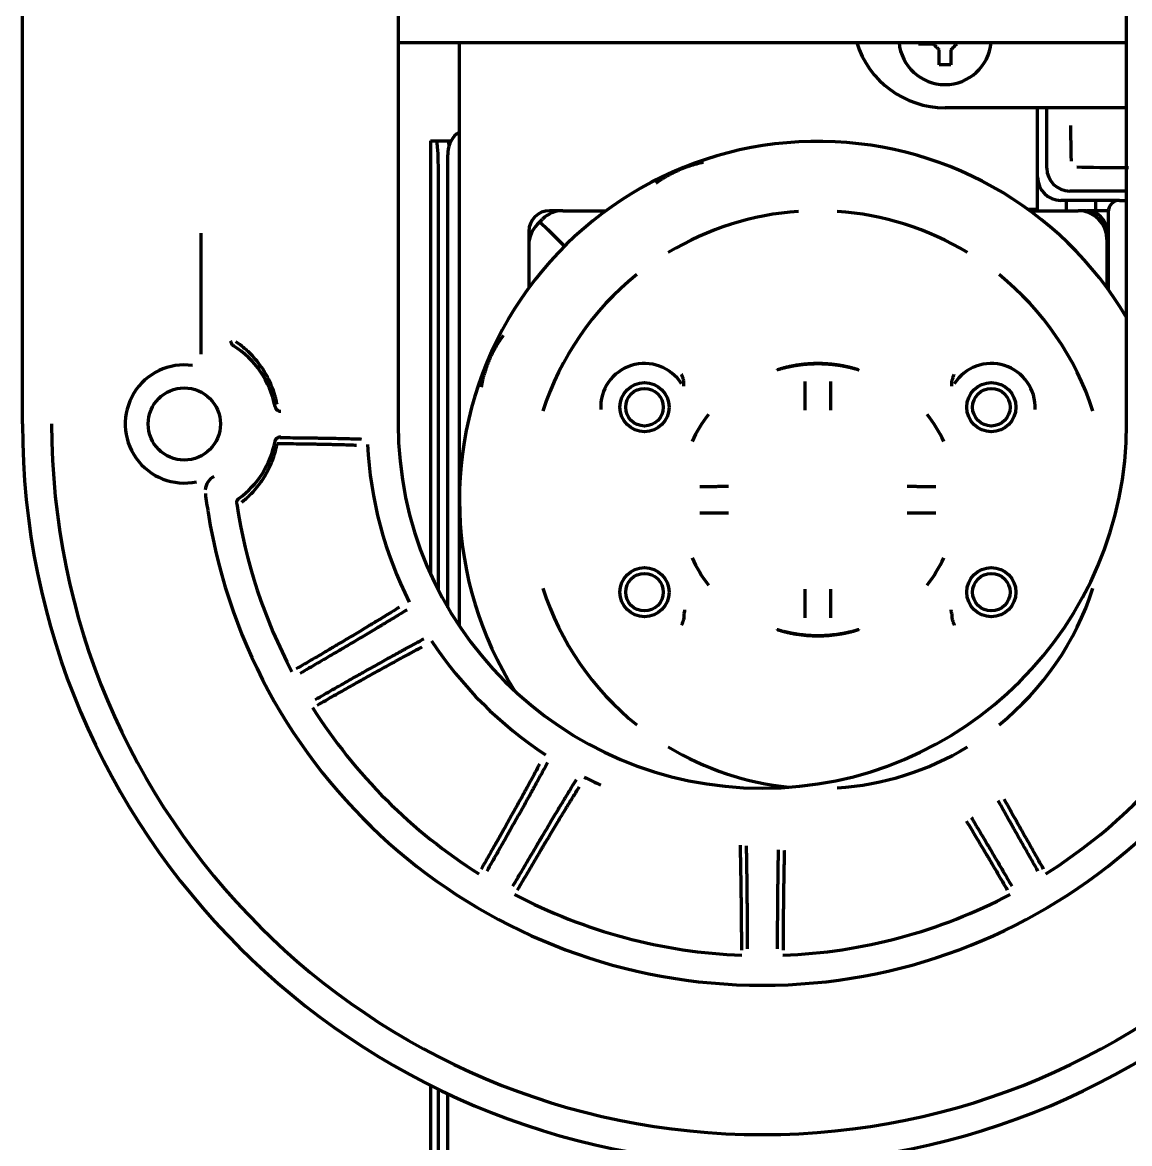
# Model space of a CAD drawing. Header units: inches. Extents: x -2898 to 7248, y 606 to 5598.
# Drawn here: x 2602.2 to 2698, y 5330.3 to 5427.3 of the extents above; entities that cross this region are included whole.
import ezdxf

# ---------------------------------------------------------------- set-up
doc = ezdxf.new("R2010")
doc.units = ezdxf.units.IN

msp = doc.modelspace()

# ---------------------------------------------------------------- linework, layer by layer
at = {"linetype": 'Continuous', "lineweight": 70}
for p, q in [((2602.247, 5392.548), (2602.247, 5464.559)), ((2634.747, 5436.571), (2634.747, 5392.548)), ((2697.747, 5392.548), (2697.747, 5436.571)), ((2634.747, 5425.548), (2697.746, 5425.548)), ((2640.047, 5375.055), (2640.047, 5425.538)), ((2679.747, 5425.408), (2679.747, 5425.548)), ((2684.347, 5425.548), (2684.347, 5425.408)), ((2697.748, 5419.905), (2682.047, 5419.905)), ((2690.047, 5411.098), (2690.047, 5419.906)), ((2690.85, 5414.69), (2690.85, 5419.906)), ((2637.547, 5417.048), (2637.55, 5417.048)), ((2637.547, 5417.048), (2637.547, 5379.562)), ((2637.55, 5417.048), (2638.069, 5417.048)), ((2638.069, 5417.048), (2639.067, 5417.048)), ((2639.067, 5417.048), (2639.315, 5417.048)), ((2639.047, 5416.048), (2639.047, 5415.843)), ((2639.047, 5414.47), (2639.047, 5415.843)), ((2639.047, 5376.661), (2639.047, 5414.47)), ((2638.226, 5378.158), (2638.226, 5414.048)), ((2697.747, 5412.691), (2692.849, 5412.691)), ((2697.147, 5411.888), (2692.046, 5411.888)), ((2692.547, 5410.997), (2692.547, 5411.888)), ((2695.047, 5411.881), (2695.047, 5410.995)), ((2696.547, 5411.888), (2696.547, 5411.688)), ((2697.147, 5411.888), (2697.748, 5411.888)), ((2649, 5410.998), (2647.847, 5410.998)), ((2648.999, 5410.998), (2652.717, 5410.998)), ((2690.047, 5411.098), (2689.247, 5411.098)), ((2689.377, 5410.998), (2693.547, 5410.998)), ((2694.247, 5410.998), (2693.547, 5410.998)), ((2696.161, 5410.998), (2694.318, 5410.998)), ((2694.318, 5410.996), (2694.318, 5410.998)), ((2696.147, 5410.888), (2696.147, 5404.19)), ((2647.005, 5410.039), (2646.779, 5409.813)), ((2647.005, 5410.039), (2647.232, 5410.266)), ((2647.005, 5410.039), (2647.713, 5409.332)), ((2647.005, 5410.039), (2647.713, 5409.332)), ((2617.674, 5409.046), (2617.674, 5398.586)), ((2646.047, 5409.198), (2646.047, 5408.045)), ((2649.127, 5407.918), (2647.713, 5409.332)), ((2649.127, 5407.918), (2647.713, 5409.332)), ((2696.047, 5408.497), (2696.047, 5409.198)), ((2646.047, 5408.045), (2646.047, 5404.328)), ((2696.047, 5408.498), (2696.047, 5404.328)), ((2659.466, 5395.831), (2659.466, 5396.155)), ((2682.628, 5395.831), (2682.628, 5396.155)), ((2659.466, 5376.164), (2659.466, 5375.84)), ((2682.628, 5376.165), (2682.628, 5375.84)), ((2637.547, 5335.341), (2637.547, 5081.883)), ((2638.226, 5082.883), (2638.226, 5335.008)), ((2639.047, 4764.848), (2639.047, 5334.609))]:
    msp.add_line(p, q, dxfattribs=at)
for centre, radius in [((2656.047, 5393.998), 2.125), ((2686.047, 5393.998), 2.125), ((2616.247, 5392.548), 3.125), ((2656.047, 5393.998), 1.625), ((2686.047, 5393.998), 1.625), ((2656.047, 5377.998), 2.125), ((2656.047, 5377.998), 1.625), ((2686.047, 5377.998), 2.125), ((2686.047, 5377.998), 1.625)]:
    msp.add_circle(centre, radius, dxfattribs=at)
for centre, radius, start, end in [((2682.047, 5427.905), 8, 197.14078, 270), ((2682.047, 5425.908), 4, 185.16375, 354.84188), ((2641.047, 5416.048), 2, 120.00094, 180), ((2671.047, 5385.998), 31, 30.54375, 212.28188), ((2697.147, 5410.888), 1, 90, 180), ((2647.847, 5409.198), 1.8, 90, 180), ((2648.999, 5408.498), 2.5, 90, 135), ((2671.047, 5385.998), 24.991, 93.82427, 121.17573), ((2671.047, 5385.998), 24.991, 58.82427, 86.17573), ((2693.547, 5408.498), 2.5, 0, 90), ((2694.247, 5409.198), 1.8, 0, 90), ((2648.547, 5408.045), 2.5, 135, 180), ((2671.047, 5385.998), 24.991, 128.82427, 162.14701), ((2671.047, 5385.998), 24.991, 17.85299, 51.17573), ((2616.247, 5392.548), 7.991, 10.88963, 57.92406), ((2616.247, 5392.548), 5.109, 81.93308, 282.00746), ((2656.047, 5393.998), 3.788, 32.24843, 182.83269), ((2686.047, 5393.998), 3.788, 357.16731, 147.75157), ((2671.047, 5385.998), 11.996, 142.00464, 155.16062), ((2671.047, 5385.998), 11.996, 24.83938, 37.99537), ((2666.247, 5392.548), 64, 180, 0), ((2666.247, 5392.548), 61.472, 180, 0), ((2666.247, 5392.548), 31.5, 180, 0), ((2616.247, 5392.548), 7.991, 306.29963, 349.11037), ((2666.247, 5392.548), 34.207, 182.97574, 206.768), ((2667.884, 5392.811), 50.211, 187.19463, 189.09231), ((2666.247, 5392.548), 45.991, 188.65313, 207.78465), ((2666.247, 5392.548), 48.553, 189.09025, 350.90976), ((2671.047, 5385.998), 11.996, 204.83938, 217.99536), ((2671.047, 5385.998), 11.996, 322.00464, 335.16062), ((2671.047, 5385.998), 24.991, 197.85299, 231.17573), ((2671.047, 5385.998), 24.991, 308.82427, 342.14701), ((2666.247, 5392.548), 34.207, 213.232, 236.768), ((2666.247, 5392.548), 45.991, 212.21535, 237.78465), ((2666.247, 5392.548), 45.991, 302.21535, 327.78465), ((2671.047, 5385.998), 24.991, 238.82427, 264.25685), ((2671.047, 5385.998), 24.991, 273.82427, 301.17573), ((2666.247, 5392.548), 34.207, 243.232, 245.91069), ((2666.247, 5392.548), 45.991, 242.21535, 267.78465), ((2666.247, 5392.548), 45.991, 272.21535, 297.78465)]:
    msp.add_arc(centre, radius, start, end, dxfattribs=at)
for centre, major_axis, ratio, start_param, end_param in [((2638.069, 5414.048), (0, -3), 0.052336, 1.570796, 3.141593), ((2639.067, 5414.048), (0, 3), 0.052336, 5.771302, 6.283185), ((2692.851, 5414.692), (1.416, 1.416), 0.998783, 2.356803, 3.926382), ((2697.326, 5414.831), (4.949, -0.021), 0.020055, 3.811078, 4.831047), ((2692.048, 5413.889), (1.416, 1.416), 0.998783, 2.356803, 3.926382), ((2619.557, 5386.711), (1.341, 0.672), 0.998626, 1.621896, 2.588167)]:
    msp.add_ellipse(centre, major_axis=major_axis, ratio=ratio, start_param=start_param, end_param=end_param, dxfattribs=at)
for points in [[(2681.047, 5425.408), (2680.993, 5425.408), (2680.885, 5425.408), (2680.723, 5425.408), (2680.564, 5425.408), (2680.409, 5425.408), (2680.257, 5425.408), (2680.101, 5425.408), (2679.934, 5425.408), (2679.811, 5425.408), (2679.747, 5425.408)], [(2681.547, 5424.908), (2681.521, 5424.934), (2681.47, 5424.985), (2681.396, 5425.059), (2681.324, 5425.13), (2681.254, 5425.201), (2681.185, 5425.27), (2681.116, 5425.339), (2681.07, 5425.385), (2681.047, 5425.408)], [(2683.047, 5425.408), (2683.023, 5425.384), (2682.976, 5425.337), (2682.904, 5425.265), (2682.833, 5425.194), (2682.762, 5425.122), (2682.69, 5425.051), (2682.619, 5424.979), (2682.571, 5424.932), (2682.547, 5424.908)], [(2682.547, 5424.908), (2682.547, 5424.853), (2682.547, 5424.745), (2682.547, 5424.584), (2682.547, 5424.425), (2682.547, 5424.27), (2682.547, 5424.118), (2682.547, 5423.961), (2682.547, 5423.795), (2682.547, 5423.672), (2682.547, 5423.608)], [(2682.547, 5423.608), (2682.38, 5423.608), (2682.047, 5423.608), (2681.714, 5423.608), (2681.547, 5423.608)], [(2667.547, 5397.239), (2667.547, 5397.239), (2667.552, 5397.242), (2667.577, 5397.252), (2667.618, 5397.267), (2667.676, 5397.286), (2667.75, 5397.31), (2667.84, 5397.339), (2667.947, 5397.37), (2668.069, 5397.405), (2668.208, 5397.442), (2668.36, 5397.481), (2668.527, 5397.52), (2668.707, 5397.56), (2668.898, 5397.598), (2669.099, 5397.635), (2669.309, 5397.669), (2669.527, 5397.701), (2669.751, 5397.729), (2669.98, 5397.752), (2670.213, 5397.772), (2670.449, 5397.787), (2670.687, 5397.797), (2670.927, 5397.802), (2671.167, 5397.802), (2671.407, 5397.797), (2671.645, 5397.787), (2671.881, 5397.772), (2672.114, 5397.752), (2672.344, 5397.729), (2672.567, 5397.701), (2672.785, 5397.669), (2672.995, 5397.635), (2673.197, 5397.598), (2673.387, 5397.56), (2673.567, 5397.52), (2673.734, 5397.481), (2673.887, 5397.442), (2674.025, 5397.405), (2674.147, 5397.37), (2674.254, 5397.339), (2674.345, 5397.31), (2674.419, 5397.286), (2674.476, 5397.267), (2674.517, 5397.252), (2674.542, 5397.242), (2674.547, 5397.239), (2674.547, 5397.239)], [(2674.547, 5397.239), (2674.547, 5397.238), (2674.542, 5397.238), (2674.517, 5397.244), (2674.476, 5397.254), (2674.419, 5397.269), (2674.345, 5397.289), (2674.255, 5397.313), (2674.148, 5397.341), (2674.026, 5397.371), (2673.888, 5397.405), (2673.736, 5397.44), (2673.57, 5397.476), (2673.391, 5397.513), (2673.2, 5397.548), (2672.999, 5397.583), (2672.789, 5397.615), (2672.571, 5397.645), (2672.347, 5397.671), (2672.117, 5397.694), (2671.883, 5397.712), (2671.646, 5397.726), (2671.408, 5397.736), (2671.167, 5397.74), (2670.927, 5397.74), (2670.686, 5397.736), (2670.448, 5397.726), (2670.211, 5397.712), (2669.977, 5397.694), (2669.747, 5397.671), (2669.523, 5397.645), (2669.305, 5397.615), (2669.095, 5397.583), (2668.894, 5397.548), (2668.704, 5397.513), (2668.524, 5397.476), (2668.358, 5397.44), (2668.206, 5397.405), (2668.068, 5397.371), (2667.946, 5397.341), (2667.839, 5397.313), (2667.749, 5397.289), (2667.675, 5397.269), (2667.618, 5397.254), (2667.577, 5397.244), (2667.553, 5397.238), (2667.547, 5397.238), (2667.547, 5397.239)], [(2667.547, 5374.757), (2667.547, 5374.758), (2667.553, 5374.757), (2667.577, 5374.752), (2667.618, 5374.742), (2667.675, 5374.726), (2667.749, 5374.707), (2667.839, 5374.683), (2667.946, 5374.655), (2668.068, 5374.624), (2668.206, 5374.591), (2668.358, 5374.556), (2668.524, 5374.519), (2668.704, 5374.483), (2668.894, 5374.447), (2669.095, 5374.413), (2669.305, 5374.38), (2669.523, 5374.351), (2669.747, 5374.324), (2669.977, 5374.302), (2670.211, 5374.283), (2670.448, 5374.269), (2670.686, 5374.26), (2670.927, 5374.255), (2671.167, 5374.255), (2671.408, 5374.26), (2671.646, 5374.269), (2671.883, 5374.283), (2672.117, 5374.302), (2672.347, 5374.324), (2672.571, 5374.351), (2672.789, 5374.38), (2672.999, 5374.413), (2673.2, 5374.447), (2673.391, 5374.483), (2673.57, 5374.519), (2673.736, 5374.556), (2673.888, 5374.591), (2674.026, 5374.624), (2674.148, 5374.655), (2674.255, 5374.683), (2674.345, 5374.707), (2674.419, 5374.726), (2674.476, 5374.742), (2674.517, 5374.752), (2674.542, 5374.757), (2674.547, 5374.758), (2674.547, 5374.757)], [(2674.547, 5374.757), (2674.547, 5374.756), (2674.542, 5374.753), (2674.517, 5374.743), (2674.476, 5374.729), (2674.419, 5374.709), (2674.345, 5374.685), (2674.254, 5374.657), (2674.147, 5374.625), (2674.025, 5374.59), (2673.887, 5374.553), (2673.734, 5374.515), (2673.567, 5374.475), (2673.387, 5374.436), (2673.197, 5374.397), (2672.995, 5374.361), (2672.785, 5374.326), (2672.567, 5374.295), (2672.344, 5374.267), (2672.114, 5374.243), (2671.881, 5374.224), (2671.645, 5374.209), (2671.407, 5374.199), (2671.167, 5374.194), (2670.927, 5374.194), (2670.687, 5374.199), (2670.449, 5374.209), (2670.213, 5374.224), (2669.98, 5374.243), (2669.751, 5374.267), (2669.527, 5374.295), (2669.309, 5374.326), (2669.099, 5374.361), (2668.898, 5374.397), (2668.707, 5374.436), (2668.527, 5374.475), (2668.36, 5374.515), (2668.208, 5374.553), (2668.069, 5374.59), (2667.947, 5374.625), (2667.84, 5374.657), (2667.75, 5374.685), (2667.676, 5374.709), (2667.618, 5374.729), (2667.577, 5374.743), (2667.552, 5374.753), (2667.547, 5374.756), (2667.547, 5374.757)]]:
    msp.add_open_spline(points, degree=3, dxfattribs=at)
for points, knots in [([(2681.547, 5423.608), (2681.547, 5423.811), (2681.547, 5424.02), (2681.547, 5424.345), (2681.547, 5424.455), (2681.547, 5424.679), (2681.547, 5424.792), (2681.547, 5424.908)], [0, 0, 0, 0, 0.5, 0.5, 0.75, 0.75, 1, 1, 1, 1]), ([(2692.897, 5418.366), (2692.897, 5418.322), (2692.898, 5418.229), (2692.899, 5418.083), (2692.9, 5417.919), (2692.902, 5417.757), (2692.903, 5417.6), (2692.905, 5417.455), (2692.906, 5417.311), (2692.908, 5417.195), (2692.909, 5417.106), (2692.91, 5417.042), (2692.911, 5416.979), (2692.912, 5416.917), (2692.912, 5416.855), (2692.913, 5416.794), (2692.914, 5416.733), (2692.915, 5416.673), (2692.916, 5416.613), (2692.917, 5416.554), (2692.918, 5416.496), (2692.919, 5416.438), (2692.92, 5416.381), (2692.921, 5416.324), (2692.922, 5416.268), (2692.923, 5416.213), (2692.924, 5416.158), (2692.925, 5416.104), (2692.926, 5416.051), (2692.927, 5415.998), (2692.928, 5415.946), (2692.929, 5415.894), (2692.93, 5415.843), (2692.932, 5415.793), (2692.933, 5415.744), (2692.934, 5415.695), (2692.935, 5415.646), (2692.936, 5415.599), (2692.937, 5415.552), (2692.939, 5415.506), (2692.94, 5415.46), (2692.941, 5415.416), (2692.942, 5415.372), (2692.943, 5415.328), (2692.944, 5415.3), (2692.945, 5415.286)], [0, 0, 0, 0, 0.033353, 0.071595, 0.114718, 0.16272, 0.202796, 0.243273, 0.284157, 0.32545, 0.344335, 0.363243, 0.382174, 0.401128, 0.420103, 0.439101, 0.458119, 0.477159, 0.496221, 0.515305, 0.534411, 0.55354, 0.572693, 0.59187, 0.61107, 0.630294, 0.649543, 0.668815, 0.688112, 0.707432, 0.726776, 0.746143, 0.765534, 0.784949, 0.804387, 0.823848, 0.843332, 0.86284, 0.882369, 0.901921, 0.921495, 0.941091, 0.960707, 0.980344, 1, 1, 1, 1]), ([(2661.153, 5415.175), (2661.098, 5415.164), (2661.043, 5415.152), (2660.786, 5415.097), (2660.586, 5415.047), (2660.187, 5414.935), (2659.989, 5414.873), (2659.743, 5414.788), (2659.694, 5414.771), (2659.596, 5414.735), (2659.547, 5414.717), (2659.4, 5414.661), (2659.303, 5414.623), (2659.11, 5414.543), (2659.015, 5414.502), (2658.825, 5414.416), (2658.731, 5414.372), (2658.45, 5414.236), (2658.267, 5414.14), (2657.995, 5413.988), (2657.906, 5413.935), (2657.728, 5413.828), (2657.64, 5413.774), (2657.378, 5413.605), (2657.208, 5413.488), (2657.04, 5413.364)], [0, 0, 0, 0, 0.037205, 0.037205, 0.174747, 0.174747, 0.312289, 0.312289, 0.346675, 0.346675, 0.38106, 0.38106, 0.449832, 0.449832, 0.518603, 0.518603, 0.587374, 0.587374, 0.724916, 0.724916, 0.793687, 0.793687, 0.862458, 0.862458, 1, 1, 1, 1]), ([(2643.817, 5400.19), (2643.696, 5400.026), (2643.58, 5399.859), (2643.359, 5399.519), (2643.253, 5399.346), (2643.052, 5398.994), (2642.957, 5398.814), (2642.821, 5398.54), (2642.777, 5398.448), (2642.692, 5398.263), (2642.651, 5398.169), (2642.571, 5397.981), (2642.532, 5397.887), (2642.458, 5397.697), (2642.422, 5397.601), (2642.32, 5397.314), (2642.257, 5397.121), (2642.171, 5396.829), (2642.144, 5396.731), (2642.093, 5396.534), (2642.068, 5396.435), (2642, 5396.138), (2641.96, 5395.938), (2641.927, 5395.737)], [0, 0, 0, 0, 0.125, 0.125, 0.25, 0.25, 0.375, 0.375, 0.4375, 0.4375, 0.5, 0.5, 0.5625, 0.5625, 0.625, 0.625, 0.75, 0.75, 0.8125, 0.8125, 0.875, 0.875, 1, 1, 1, 1]), ([(2620.256, 5399.744), (2620.256, 5399.701), (2620.261, 5399.659), (2620.274, 5399.608), (2620.277, 5399.598), (2620.284, 5399.578), (2620.287, 5399.568), (2620.299, 5399.538), (2620.317, 5399.5), (2620.34, 5399.465), (2620.359, 5399.439), (2620.365, 5399.431), (2620.379, 5399.415), (2620.386, 5399.407), (2620.422, 5399.368), (2620.455, 5399.342), (2620.491, 5399.319)], [0, 0, 0, 0, 0.25, 0.25, 0.3125, 0.3125, 0.375, 0.375, 0.5, 0.625, 0.625, 0.6875, 0.6875, 0.75, 0.75, 1, 1, 1, 1]), ([(2624.278, 5394.222), (2624.265, 5394.292), (2624.25, 5394.361), (2624.22, 5394.499), (2624.172, 5394.705), (2624.117, 5394.908), (2623.998, 5395.31), (2623.906, 5395.572), (2623.698, 5396.086), (2623.581, 5396.338), (2623.42, 5396.646), (2623.387, 5396.707), (2623.32, 5396.829), (2623.285, 5396.889), (2623.179, 5397.07), (2623.105, 5397.188), (2622.877, 5397.537), (2622.715, 5397.76), (2622.369, 5398.188), (2622.186, 5398.393), (2621.896, 5398.688), (2621.797, 5398.784), (2621.643, 5398.925), (2621.592, 5398.972), (2621.487, 5399.063), (2621.433, 5399.108), (2621.164, 5399.331), (2620.94, 5399.499), (2620.707, 5399.655)], [0, 0, 0, 0, 0.03125, 0.03125, 0.0625, 0.125, 0.125, 0.25, 0.25, 0.375, 0.375, 0.40625, 0.40625, 0.4375, 0.4375, 0.5, 0.5, 0.625, 0.625, 0.75, 0.75, 0.8125, 0.8125, 0.84375, 0.84375, 0.875, 0.875, 1, 1, 1, 1]), ([(2659.448, 5396.286), (2659.42, 5396.379), (2659.39, 5396.471), (2659.342, 5396.609), (2659.326, 5396.655), (2659.302, 5396.724), (2659.293, 5396.747), (2659.276, 5396.793), (2659.268, 5396.816), (2659.259, 5396.839)], [0, 0, 0, 0, 0.5, 0.5, 0.75, 0.75, 0.875, 0.875, 1, 1, 1, 1]), ([(2659.466, 5396.155), (2659.466, 5396.177), (2659.465, 5396.199), (2659.459, 5396.242), (2659.455, 5396.264), (2659.448, 5396.286)], [0, 0, 0, 0, 0.5, 0.5, 1, 1, 1, 1]), ([(2669.927, 5396.211), (2669.926, 5396.129), (2669.925, 5396.044), (2669.924, 5395.867), (2669.923, 5395.683), (2669.922, 5395.487), (2669.921, 5395.36), (2669.921, 5395.334), (2669.921, 5395.283), (2669.921, 5395.257), (2669.92, 5395.178), (2669.92, 5395.126), (2669.92, 5394.967), (2669.919, 5394.751), (2669.919, 5394.53), (2669.918, 5394.361), (2669.918, 5394.276), (2669.918, 5394.191), (2669.918, 5394.133), (2669.918, 5394.105), (2669.918, 5393.961), (2669.918, 5393.845), (2669.918, 5393.73)], [0, 0, 0, 0, 0.125, 0.125, 0.25, 0.375, 0.375, 0.40625, 0.40625, 0.4375, 0.4375, 0.5, 0.5, 0.625, 0.75, 0.75, 0.8125, 0.84375, 0.84375, 0.875, 0.875, 1, 1, 1, 1]), ([(2672.176, 5393.73), (2672.176, 5393.845), (2672.176, 5393.96), (2672.176, 5394.188), (2672.176, 5394.414), (2672.175, 5394.636), (2672.175, 5394.773), (2672.175, 5394.801), (2672.175, 5394.856), (2672.175, 5394.883), (2672.174, 5394.965), (2672.174, 5395.019), (2672.174, 5395.178), (2672.173, 5395.385), (2672.172, 5395.581), (2672.171, 5395.724), (2672.171, 5395.794), (2672.17, 5395.863), (2672.17, 5395.909), (2672.17, 5395.931), (2672.169, 5396.043), (2672.168, 5396.129), (2672.167, 5396.211)], [0, 0, 0, 0, 0.125, 0.125, 0.25, 0.375, 0.375, 0.40625, 0.40625, 0.4375, 0.4375, 0.5, 0.5, 0.625, 0.75, 0.75, 0.8125, 0.84375, 0.84375, 0.875, 0.875, 1, 1, 1, 1]), ([(2682.628, 5396.155), (2682.628, 5396.177), (2682.629, 5396.199), (2682.635, 5396.242), (2682.639, 5396.264), (2682.646, 5396.286)], [0, 0, 0, 0, 0.5, 0.5, 1, 1, 1, 1]), ([(2682.646, 5396.286), (2682.674, 5396.379), (2682.704, 5396.471), (2682.752, 5396.609), (2682.768, 5396.655), (2682.793, 5396.724), (2682.801, 5396.747), (2682.818, 5396.793), (2682.827, 5396.816), (2682.835, 5396.839)], [0, 0, 0, 0, 0.5, 0.5, 0.75, 0.75, 0.875, 0.875, 1, 1, 1, 1]), ([(2624.094, 5394.057), (2624.1, 5394.029), (2624.108, 5394.001), (2624.123, 5393.961), (2624.129, 5393.948), (2624.141, 5393.922), (2624.148, 5393.909), (2624.17, 5393.872), (2624.187, 5393.848), (2624.215, 5393.816), (2624.225, 5393.805), (2624.245, 5393.785), (2624.256, 5393.775), (2624.29, 5393.747), (2624.313, 5393.731), (2624.351, 5393.71), (2624.364, 5393.703), (2624.39, 5393.691), (2624.403, 5393.686), (2624.444, 5393.671), (2624.5, 5393.656), (2624.557, 5393.651), (2624.586, 5393.651)], [0, 0, 0, 0, 0.125, 0.125, 0.1875, 0.1875, 0.25, 0.25, 0.375, 0.375, 0.4375, 0.4375, 0.5, 0.5, 0.625, 0.625, 0.6875, 0.6875, 0.75, 0.75, 0.875, 1, 1, 1, 1]), ([(2624.094, 5391.038), (2624.1, 5391.067), (2624.108, 5391.094), (2624.123, 5391.135), (2624.129, 5391.148), (2624.141, 5391.174), (2624.148, 5391.186), (2624.17, 5391.224), (2624.187, 5391.247), (2624.215, 5391.28), (2624.225, 5391.29), (2624.245, 5391.311), (2624.256, 5391.32), (2624.29, 5391.348), (2624.313, 5391.364), (2624.351, 5391.386), (2624.364, 5391.392), (2624.39, 5391.404), (2624.403, 5391.41), (2624.444, 5391.424), (2624.5, 5391.439), (2624.557, 5391.444), (2624.586, 5391.444)], [0, 0, 0, 0, 0.125, 0.125, 0.1875, 0.1875, 0.25, 0.25, 0.375, 0.375, 0.4375, 0.4375, 0.5, 0.5, 0.625, 0.625, 0.6875, 0.6875, 0.75, 0.75, 0.875, 1, 1, 1, 1]), ([(2624.5, 5391.373), (2624.893, 5391.37), (2625.274, 5391.367), (2626.015, 5391.359), (2626.734, 5391.35), (2627.409, 5391.341), (2627.9, 5391.334), (2628.06, 5391.331), (2628.297, 5391.327), (2628.415, 5391.325), (2628.531, 5391.323), (2628.607, 5391.322), (2628.646, 5391.321), (2628.987, 5391.315), (2629.275, 5391.309), (2629.82, 5391.298), (2630.335, 5391.286), (2630.788, 5391.273), (2631.211, 5391.26), (2631.407, 5391.253), (2631.587, 5391.246)], [0, 0, 0, 0, 0.125, 0.125, 0.25, 0.375, 0.375, 0.4375, 0.4375, 0.46875, 0.484375, 0.484375, 0.5, 0.5, 0.625, 0.625, 0.75, 0.875, 0.875, 1, 1, 1, 1]), ([(2621.213, 5385.777), (2621.314, 5385.855), (2621.412, 5385.936), (2621.558, 5386.061), (2621.606, 5386.103), (2621.7, 5386.188), (2621.747, 5386.231), (2621.977, 5386.448), (2622.152, 5386.63), (2622.483, 5387.007), (2622.64, 5387.202), (2622.862, 5387.507), (2622.934, 5387.61), (2623.039, 5387.768), (2623.073, 5387.821), (2623.14, 5387.928), (2623.173, 5387.982), (2623.335, 5388.253), (2623.455, 5388.474), (2623.674, 5388.926), (2623.773, 5389.156), (2623.952, 5389.628), (2624.032, 5389.868), (2624.119, 5390.176), (2624.136, 5390.238), (2624.169, 5390.362), (2624.184, 5390.424), (2624.229, 5390.612), (2624.256, 5390.738), (2624.28, 5390.865)], [0, 0, 0, 0, 0.0625, 0.0625, 0.09375, 0.09375, 0.125, 0.125, 0.25, 0.25, 0.375, 0.375, 0.4375, 0.4375, 0.46875, 0.46875, 0.5, 0.5, 0.625, 0.625, 0.75, 0.75, 0.875, 0.875, 0.90625, 0.90625, 0.9375, 0.9375, 1, 1, 1, 1]), ([(2624.28, 5390.865), (2624.659, 5390.861), (2625.026, 5390.857), (2625.741, 5390.848), (2626.434, 5390.838), (2627.086, 5390.827), (2627.559, 5390.819), (2627.714, 5390.816), (2627.943, 5390.812), (2628.018, 5390.81), (2628.168, 5390.807), (2628.242, 5390.806), (2628.463, 5390.801), (2628.606, 5390.798), (2628.816, 5390.793), (2628.885, 5390.792), (2629.022, 5390.788), (2629.089, 5390.787), (2629.421, 5390.779), (2629.671, 5390.772), (2630.14, 5390.758), (2630.36, 5390.751), (2630.769, 5390.737), (2630.958, 5390.73), (2631.132, 5390.722)], [0, 0, 0, 0, 0.125, 0.125, 0.25, 0.375, 0.375, 0.4375, 0.4375, 0.46875, 0.46875, 0.5, 0.5, 0.5625, 0.5625, 0.59375, 0.59375, 0.625, 0.625, 0.75, 0.75, 0.875, 0.875, 1, 1, 1, 1]), ([(2663.315, 5387.127), (2663.2, 5387.127), (2663.085, 5387.127), (2662.857, 5387.127), (2662.631, 5387.127), (2662.409, 5387.126), (2662.271, 5387.126), (2662.244, 5387.126), (2662.189, 5387.125), (2662.162, 5387.125), (2662.08, 5387.125), (2662.026, 5387.125), (2661.867, 5387.124), (2661.66, 5387.124), (2661.464, 5387.122), (2661.321, 5387.122), (2661.251, 5387.121), (2661.182, 5387.121), (2661.136, 5387.12), (2661.113, 5387.12), (2661.001, 5387.12), (2660.916, 5387.119), (2660.834, 5387.118)], [0, 0, 0, 0, 0.125, 0.125, 0.25, 0.375, 0.375, 0.40625, 0.40625, 0.4375, 0.4375, 0.5, 0.5, 0.625, 0.75, 0.75, 0.8125, 0.84375, 0.84375, 0.875, 0.875, 1, 1, 1, 1]), ([(2681.26, 5387.118), (2681.179, 5387.119), (2681.093, 5387.12), (2680.916, 5387.121), (2680.733, 5387.122), (2680.536, 5387.123), (2680.409, 5387.124), (2680.384, 5387.124), (2680.332, 5387.124), (2680.306, 5387.124), (2680.228, 5387.124), (2680.175, 5387.125), (2680.016, 5387.125), (2679.8, 5387.126), (2679.579, 5387.126), (2679.411, 5387.127), (2679.326, 5387.127), (2679.24, 5387.127), (2679.183, 5387.127), (2679.154, 5387.127), (2679.01, 5387.127), (2678.895, 5387.127), (2678.779, 5387.127)], [0, 0, 0, 0, 0.125, 0.125, 0.25, 0.375, 0.375, 0.40625, 0.40625, 0.4375, 0.4375, 0.5, 0.5, 0.625, 0.75, 0.75, 0.8125, 0.84375, 0.84375, 0.875, 0.875, 1, 1, 1, 1]), ([(2620.779, 5385.628), (2620.772, 5385.674), (2620.772, 5385.719), (2620.78, 5385.786), (2620.784, 5385.809), (2620.796, 5385.853), (2620.803, 5385.874), (2620.82, 5385.916), (2620.83, 5385.937), (2620.853, 5385.976), (2620.879, 5386.014), (2620.909, 5386.047), (2620.942, 5386.079), (2620.959, 5386.094), (2620.978, 5386.107)], [0, 0, 0, 0, 0.25, 0.25, 0.375, 0.375, 0.5, 0.5, 0.625, 0.625, 0.75, 0.875, 0.875, 1, 1, 1, 1]), ([(2660.834, 5384.877), (2660.916, 5384.877), (2661.001, 5384.876), (2661.178, 5384.875), (2661.362, 5384.874), (2661.558, 5384.872), (2661.685, 5384.872), (2661.71, 5384.872), (2661.762, 5384.872), (2661.788, 5384.871), (2661.866, 5384.871), (2661.919, 5384.871), (2662.078, 5384.87), (2662.294, 5384.87), (2662.515, 5384.869), (2662.684, 5384.869), (2662.768, 5384.869), (2662.854, 5384.869), (2662.911, 5384.869), (2662.94, 5384.869), (2663.084, 5384.868), (2663.2, 5384.868), (2663.315, 5384.868)], [0, 0, 0, 0, 0.125, 0.125, 0.25, 0.375, 0.375, 0.40625, 0.40625, 0.4375, 0.4375, 0.5, 0.5, 0.625, 0.75, 0.75, 0.8125, 0.84375, 0.84375, 0.875, 0.875, 1, 1, 1, 1]), ([(2678.779, 5384.868), (2678.895, 5384.868), (2679.009, 5384.868), (2679.237, 5384.869), (2679.463, 5384.869), (2679.685, 5384.869), (2679.823, 5384.87), (2679.85, 5384.87), (2679.905, 5384.87), (2679.932, 5384.87), (2680.014, 5384.87), (2680.068, 5384.871), (2680.227, 5384.871), (2680.434, 5384.872), (2680.63, 5384.873), (2680.773, 5384.874), (2680.844, 5384.874), (2680.913, 5384.875), (2680.958, 5384.875), (2680.981, 5384.875), (2681.093, 5384.876), (2681.179, 5384.877), (2681.26, 5384.877)], [0, 0, 0, 0, 0.125, 0.125, 0.25, 0.375, 0.375, 0.40625, 0.40625, 0.4375, 0.4375, 0.5, 0.5, 0.625, 0.75, 0.75, 0.8125, 0.84375, 0.84375, 0.875, 0.875, 1, 1, 1, 1]), ([(2669.918, 5378.266), (2669.918, 5378.15), (2669.918, 5378.035), (2669.918, 5377.808), (2669.918, 5377.582), (2669.919, 5377.36), (2669.919, 5377.222), (2669.919, 5377.195), (2669.919, 5377.14), (2669.919, 5377.112), (2669.92, 5377.031), (2669.92, 5376.977), (2669.92, 5376.818), (2669.921, 5376.611), (2669.922, 5376.415), (2669.923, 5376.272), (2669.924, 5376.201), (2669.924, 5376.132), (2669.924, 5376.087), (2669.924, 5376.064), (2669.925, 5375.952), (2669.926, 5375.866), (2669.927, 5375.784)], [0, 0, 0, 0, 0.125, 0.125, 0.25, 0.375, 0.375, 0.40625, 0.40625, 0.4375, 0.4375, 0.5, 0.5, 0.625, 0.75, 0.75, 0.8125, 0.84375, 0.84375, 0.875, 0.875, 1, 1, 1, 1]), ([(2672.167, 5375.784), (2672.168, 5375.866), (2672.169, 5375.952), (2672.17, 5376.129), (2672.171, 5376.312), (2672.172, 5376.509), (2672.173, 5376.635), (2672.173, 5376.661), (2672.173, 5376.713), (2672.173, 5376.739), (2672.174, 5376.817), (2672.174, 5376.87), (2672.174, 5377.029), (2672.175, 5377.244), (2672.176, 5377.466), (2672.176, 5377.634), (2672.176, 5377.719), (2672.176, 5377.805), (2672.176, 5377.862), (2672.176, 5377.891), (2672.176, 5378.035), (2672.176, 5378.15), (2672.176, 5378.266)], [0, 0, 0, 0, 0.125, 0.125, 0.25, 0.375, 0.375, 0.40625, 0.40625, 0.4375, 0.4375, 0.5, 0.5, 0.625, 0.75, 0.75, 0.8125, 0.84375, 0.84375, 0.875, 0.875, 1, 1, 1, 1]), ([(2634.853, 5376.711), (2634.651, 5376.583), (2634.424, 5376.441), (2633.922, 5376.128), (2633.647, 5375.958), (2633.197, 5375.683), (2633.041, 5375.588), (2632.798, 5375.44), (2632.715, 5375.389), (2632.589, 5375.313), (2632.546, 5375.287), (2632.46, 5375.235), (2632.417, 5375.209), (2632.026, 5374.972), (2631.66, 5374.752), (2630.894, 5374.292), (2630.493, 5374.053), (2629.865, 5373.679), (2629.651, 5373.552), (2629.378, 5373.39), (2629.323, 5373.358), (2629.213, 5373.293), (2629.157, 5373.26), (2628.99, 5373.161), (2628.766, 5373.028), (2628.539, 5372.894), (2628.309, 5372.759), (2628.194, 5372.691), (2627.847, 5372.486), (2627.613, 5372.349), (2626.905, 5371.933), (2626.424, 5371.651), (2625.933, 5371.364)], [0, 0, 0, 0, 0.125, 0.125, 0.25, 0.25, 0.3125, 0.3125, 0.34375, 0.34375, 0.359375, 0.359375, 0.375, 0.375, 0.5, 0.5, 0.625, 0.625, 0.6875, 0.6875, 0.703125, 0.703125, 0.71875, 0.71875, 0.75, 0.78125, 0.78125, 0.8125, 0.8125, 0.875, 0.875, 1, 1, 1, 1]), ([(2635.51, 5376.484), (2635.3, 5376.352), (2635.065, 5376.205), (2634.544, 5375.884), (2634.258, 5375.709), (2633.791, 5375.426), (2633.629, 5375.327), (2633.377, 5375.175), (2633.291, 5375.123), (2633.16, 5375.044), (2633.116, 5375.018), (2633.027, 5374.964), (2632.982, 5374.937), (2632.576, 5374.693), (2632.197, 5374.466), (2631.402, 5373.992), (2630.986, 5373.745), (2630.334, 5373.36), (2630.112, 5373.229), (2629.829, 5373.062), (2629.772, 5373.028), (2629.658, 5372.961), (2629.6, 5372.927), (2629.427, 5372.825), (2629.311, 5372.756), (2628.728, 5372.413), (2628.251, 5372.133), (2627.276, 5371.563), (2626.778, 5371.273), (2626.27, 5370.977)], [0, 0, 0, 0, 0.125, 0.125, 0.25, 0.25, 0.3125, 0.3125, 0.34375, 0.34375, 0.359375, 0.359375, 0.375, 0.375, 0.5, 0.5, 0.625, 0.625, 0.6875, 0.6875, 0.703125, 0.703125, 0.71875, 0.71875, 0.75, 0.75, 0.875, 0.875, 1, 1, 1, 1]), ([(2659.448, 5375.71), (2659.42, 5375.617), (2659.39, 5375.524), (2659.342, 5375.386), (2659.326, 5375.34), (2659.302, 5375.271), (2659.293, 5375.248), (2659.276, 5375.202), (2659.268, 5375.18), (2659.259, 5375.157)], [0, 0, 0, 0, 0.5, 0.5, 0.75, 0.75, 0.875, 0.875, 1, 1, 1, 1]), ([(2659.466, 5375.84), (2659.466, 5375.819), (2659.465, 5375.797), (2659.459, 5375.753), (2659.455, 5375.731), (2659.448, 5375.71)], [0, 0, 0, 0, 0.5, 0.5, 1, 1, 1, 1]), ([(2659.524, 5376.475), (2659.516, 5376.431), (2659.507, 5376.383), (2659.488, 5376.279), (2659.478, 5376.223), (2659.466, 5376.164)], [0, 0, 0, 0, 0.5, 0.5, 1, 1, 1, 1]), ([(2682.628, 5376.165), (2682.616, 5376.224), (2682.606, 5376.279), (2682.587, 5376.383), (2682.578, 5376.431), (2682.57, 5376.475)], [0, 0, 0, 0, 0.5, 0.5, 1, 1, 1, 1]), ([(2682.628, 5375.84), (2682.628, 5375.819), (2682.629, 5375.797), (2682.635, 5375.753), (2682.639, 5375.731), (2682.646, 5375.71)], [0, 0, 0, 0, 0.5, 0.5, 1, 1, 1, 1]), ([(2682.646, 5375.71), (2682.674, 5375.617), (2682.704, 5375.524), (2682.752, 5375.386), (2682.768, 5375.34), (2682.793, 5375.271), (2682.801, 5375.248), (2682.818, 5375.202), (2682.827, 5375.18), (2682.835, 5375.157)], [0, 0, 0, 0, 0.5, 0.5, 0.75, 0.75, 0.875, 0.875, 1, 1, 1, 1]), ([(2627.578, 5368.712), (2628.088, 5369.004), (2628.587, 5369.29), (2629.565, 5369.847), (2630.043, 5370.118), (2630.745, 5370.516), (2630.976, 5370.647), (2631.319, 5370.84), (2631.432, 5370.905), (2631.602, 5371), (2631.658, 5371.032), (2631.77, 5371.095), (2631.826, 5371.126), (2632.325, 5371.407), (2632.748, 5371.645), (2633.557, 5372.097), (2633.942, 5372.311), (2634.49, 5372.615), (2634.668, 5372.713), (2634.884, 5372.833), (2634.927, 5372.856), (2635.013, 5372.903), (2635.055, 5372.926), (2635.181, 5372.996), (2635.263, 5373.041), (2635.665, 5373.261), (2635.961, 5373.422), (2636.503, 5373.714), (2636.748, 5373.845), (2636.966, 5373.96)], [0, 0, 0, 0, 0.125, 0.125, 0.25, 0.25, 0.3125, 0.3125, 0.34375, 0.34375, 0.359375, 0.359375, 0.375, 0.375, 0.5, 0.5, 0.625, 0.625, 0.6875, 0.6875, 0.703125, 0.703125, 0.71875, 0.71875, 0.75, 0.75, 0.875, 0.875, 1, 1, 1, 1]), ([(2627.745, 5368.227), (2628.238, 5368.508), (2628.721, 5368.783), (2629.666, 5369.319), (2630.128, 5369.581), (2630.807, 5369.963), (2631.03, 5370.089), (2631.362, 5370.276), (2631.472, 5370.337), (2631.636, 5370.429), (2631.69, 5370.46), (2631.799, 5370.521), (2631.852, 5370.551), (2632.335, 5370.821), (2632.745, 5371.05), (2633.527, 5371.484), (2633.9, 5371.69), (2634.431, 5371.982), (2634.603, 5372.077), (2634.812, 5372.192), (2634.854, 5372.214), (2634.936, 5372.259), (2634.977, 5372.282), (2635.099, 5372.348), (2635.258, 5372.435), (2635.412, 5372.518), (2635.563, 5372.6), (2635.637, 5372.64), (2635.853, 5372.757), (2635.991, 5372.831), (2636.386, 5373.042), (2636.623, 5373.167), (2636.835, 5373.278)], [0, 0, 0, 0, 0.125, 0.125, 0.25, 0.25, 0.3125, 0.3125, 0.34375, 0.34375, 0.359375, 0.359375, 0.375, 0.375, 0.5, 0.5, 0.625, 0.625, 0.6875, 0.6875, 0.703125, 0.703125, 0.71875, 0.71875, 0.75, 0.78125, 0.78125, 0.8125, 0.8125, 0.875, 0.875, 1, 1, 1, 1]), ([(2646.977, 5363.136), (2646.866, 5362.924), (2646.741, 5362.687), (2646.463, 5362.166), (2646.309, 5361.881), (2646.057, 5361.417), (2645.97, 5361.257), (2645.833, 5361.007), (2645.786, 5360.922), (2645.715, 5360.793), (2645.691, 5360.749), (2645.643, 5360.661), (2645.619, 5360.617), (2645.399, 5360.216), (2645.192, 5359.843), (2644.758, 5359.061), (2644.53, 5358.654), (2644.173, 5358.016), (2644.052, 5357.799), (2643.896, 5357.523), (2643.865, 5357.467), (2643.802, 5357.355), (2643.77, 5357.299), (2643.675, 5357.13), (2643.547, 5356.903), (2643.418, 5356.673), (2643.287, 5356.441), (2643.221, 5356.325), (2643.022, 5355.974), (2642.889, 5355.738), (2642.483, 5355.023), (2642.208, 5354.539), (2641.926, 5354.045)], [0, 0, 0, 0, 0.125, 0.125, 0.25, 0.25, 0.3125, 0.3125, 0.34375, 0.34375, 0.359375, 0.359375, 0.375, 0.375, 0.5, 0.5, 0.625, 0.625, 0.6875, 0.6875, 0.703125, 0.703125, 0.71875, 0.71875, 0.75, 0.78125, 0.78125, 0.8125, 0.8125, 0.875, 0.875, 1, 1, 1, 1]), ([(2647.66, 5363.267), (2647.544, 5363.048), (2647.414, 5362.804), (2647.123, 5362.265), (2646.963, 5361.97), (2646.701, 5361.492), (2646.609, 5361.326), (2646.467, 5361.067), (2646.419, 5360.98), (2646.345, 5360.846), (2646.32, 5360.8), (2646.269, 5360.71), (2646.244, 5360.664), (2646.015, 5360.25), (2645.8, 5359.864), (2645.348, 5359.055), (2645.111, 5358.634), (2644.74, 5357.974), (2644.613, 5357.75), (2644.451, 5357.463), (2644.419, 5357.406), (2644.354, 5357.29), (2644.321, 5357.232), (2644.222, 5357.057), (2644.155, 5356.94), (2643.822, 5356.351), (2643.549, 5355.87), (2642.989, 5354.889), (2642.704, 5354.389), (2642.411, 5353.878)], [0, 0, 0, 0, 0.125, 0.125, 0.25, 0.25, 0.3125, 0.3125, 0.34375, 0.34375, 0.359375, 0.359375, 0.375, 0.375, 0.5, 0.5, 0.625, 0.625, 0.6875, 0.6875, 0.703125, 0.703125, 0.71875, 0.71875, 0.75, 0.75, 0.875, 0.875, 1, 1, 1, 1]), ([(2644.676, 5352.571), (2644.972, 5353.079), (2645.262, 5353.576), (2645.83, 5354.547), (2646.108, 5355.022), (2646.517, 5355.717), (2646.652, 5355.946), (2646.852, 5356.285), (2646.918, 5356.397), (2647.017, 5356.564), (2647.05, 5356.62), (2647.116, 5356.731), (2647.148, 5356.786), (2647.44, 5357.279), (2647.688, 5357.696), (2648.162, 5358.492), (2648.388, 5358.87), (2648.711, 5359.407), (2648.816, 5359.581), (2648.944, 5359.792), (2648.969, 5359.834), (2649.019, 5359.917), (2649.044, 5359.959), (2649.119, 5360.081), (2649.167, 5360.162), (2649.406, 5360.554), (2649.582, 5360.842), (2649.904, 5361.365), (2650.051, 5361.601), (2650.183, 5361.81)], [0, 0, 0, 0, 0.125, 0.125, 0.25, 0.25, 0.3125, 0.3125, 0.34375, 0.34375, 0.359375, 0.359375, 0.375, 0.375, 0.5, 0.5, 0.625, 0.625, 0.6875, 0.6875, 0.703125, 0.703125, 0.71875, 0.71875, 0.75, 0.75, 0.875, 0.875, 1, 1, 1, 1]), ([(2645.064, 5352.234), (2645.35, 5352.724), (2645.631, 5353.204), (2646.181, 5354.141), (2646.451, 5354.599), (2646.847, 5355.269), (2646.978, 5355.49), (2647.172, 5355.817), (2647.236, 5355.926), (2647.332, 5356.087), (2647.364, 5356.141), (2647.427, 5356.248), (2647.459, 5356.301), (2647.742, 5356.776), (2647.982, 5357.179), (2648.443, 5357.946), (2648.662, 5358.311), (2648.976, 5358.829), (2649.078, 5358.997), (2649.202, 5359.201), (2649.226, 5359.241), (2649.275, 5359.322), (2649.299, 5359.362), (2649.372, 5359.48), (2649.466, 5359.635), (2649.558, 5359.784), (2649.625, 5359.894), (2649.647, 5359.93), (2649.691, 5360.001), (2649.8, 5360.178), (2649.903, 5360.344), (2650.139, 5360.724), (2650.282, 5360.952), (2650.411, 5361.153)], [0, 0, 0, 0, 0.125, 0.125, 0.25, 0.25, 0.3125, 0.3125, 0.34375, 0.34375, 0.359375, 0.359375, 0.375, 0.375, 0.5, 0.5, 0.625, 0.625, 0.6875, 0.6875, 0.703125, 0.703125, 0.71875, 0.71875, 0.75, 0.78125, 0.78125, 0.796875, 0.796875, 0.8125, 0.875, 0.875, 1, 1, 1, 1]), ([(2690.568, 5354.045), (2690.287, 5354.539), (2690.012, 5355.021), (2689.476, 5355.967), (2689.214, 5356.429), (2688.831, 5357.108), (2688.705, 5357.331), (2688.519, 5357.663), (2688.457, 5357.773), (2688.366, 5357.936), (2688.335, 5357.991), (2688.274, 5358.099), (2688.244, 5358.153), (2687.974, 5358.636), (2687.745, 5359.045), (2687.403, 5359.66), (2687.283, 5359.878), (2687.166, 5360.09)], [0, 0, 0, 0, 0.218705, 0.218705, 0.437409, 0.437409, 0.546762, 0.546762, 0.601438, 0.601438, 0.628776, 0.628776, 0.656114, 0.656114, 0.874819, 0.874819, 1, 1, 1, 1]), ([(2690.083, 5353.878), (2689.79, 5354.389), (2689.505, 5354.888), (2688.948, 5355.866), (2688.676, 5356.344), (2688.279, 5357.046), (2688.148, 5357.277), (2687.954, 5357.62), (2687.89, 5357.733), (2687.795, 5357.903), (2687.763, 5357.959), (2687.7, 5358.071), (2687.668, 5358.127), (2687.388, 5358.626), (2687.15, 5359.049), (2686.832, 5359.618), (2686.742, 5359.78), (2686.653, 5359.938)], [0, 0, 0, 0, 0.22688, 0.22688, 0.453759, 0.453759, 0.567199, 0.567199, 0.623919, 0.623919, 0.652279, 0.652279, 0.680639, 0.680639, 0.907518, 0.907518, 1, 1, 1, 1]), ([(2683.911, 5358.179), (2684.029, 5357.984), (2684.149, 5357.783), (2684.502, 5357.194), (2684.742, 5356.793), (2685.116, 5356.165), (2685.243, 5355.952), (2685.404, 5355.679), (2685.437, 5355.624), (2685.502, 5355.514), (2685.535, 5355.458), (2685.634, 5355.291), (2685.767, 5355.067), (2685.901, 5354.839), (2686.036, 5354.61), (2686.104, 5354.495), (2686.309, 5354.148), (2686.446, 5353.914), (2686.862, 5353.206), (2687.144, 5352.724), (2687.431, 5352.234)], [0, 0, 0, 0, 0.118239, 0.118239, 0.338679, 0.338679, 0.448899, 0.448899, 0.476454, 0.476454, 0.504009, 0.504009, 0.559119, 0.614229, 0.614229, 0.66934, 0.66934, 0.77956, 0.77956, 1, 1, 1, 1]), ([(2684.315, 5358.52), (2684.397, 5358.382), (2684.481, 5358.242), (2684.803, 5357.702), (2685.05, 5357.286), (2685.435, 5356.635), (2685.566, 5356.413), (2685.733, 5356.13), (2685.767, 5356.073), (2685.834, 5355.959), (2685.868, 5355.901), (2685.97, 5355.728), (2686.038, 5355.612), (2686.382, 5355.029), (2686.661, 5354.551), (2687.232, 5353.577), (2687.522, 5353.079), (2687.818, 5352.571)], [0, 0, 0, 0, 0.082174, 0.082174, 0.311631, 0.311631, 0.426359, 0.426359, 0.455041, 0.455041, 0.483723, 0.483723, 0.541087, 0.541087, 0.770544, 0.770544, 1, 1, 1, 1]), ([(2664.31, 5356.129), (2664.314, 5355.981), (2664.319, 5355.828), (2664.327, 5355.493), (2664.332, 5355.31), (2664.338, 5355.026), (2664.34, 5354.929), (2664.344, 5354.781), (2664.345, 5354.731), (2664.347, 5354.631), (2664.348, 5354.581), (2664.357, 5354.124), (2664.365, 5353.697), (2664.38, 5352.803), (2664.387, 5352.336), (2664.396, 5351.606), (2664.4, 5351.357), (2664.403, 5351.04), (2664.404, 5350.976), (2664.405, 5350.848), (2664.406, 5350.783), (2664.408, 5350.589), (2664.411, 5350.329), (2664.414, 5350.064), (2664.416, 5349.798), (2664.417, 5349.665), (2664.421, 5349.261), (2664.423, 5348.99), (2664.429, 5348.169), (2664.433, 5347.611), (2664.436, 5347.043)], [0, 0, 0, 0, 0.070182, 0.070182, 0.147667, 0.147667, 0.186409, 0.186409, 0.20578, 0.20578, 0.225152, 0.225152, 0.380121, 0.380121, 0.535091, 0.535091, 0.612576, 0.612576, 0.631947, 0.631947, 0.651318, 0.651318, 0.690061, 0.728803, 0.728803, 0.767545, 0.767545, 0.84503, 0.84503, 1, 1, 1, 1]), ([(2664.843, 5356.061), (2664.847, 5355.879), (2664.851, 5355.69), (2664.857, 5355.395), (2664.859, 5355.295), (2664.862, 5355.142), (2664.863, 5355.09), (2664.865, 5354.986), (2664.866, 5354.934), (2664.874, 5354.461), (2664.881, 5354.019), (2664.894, 5353.093), (2664.9, 5352.609), (2664.908, 5351.852), (2664.911, 5351.595), (2664.914, 5351.266), (2664.914, 5351.2), (2664.916, 5351.067), (2664.916, 5351), (2664.918, 5350.799), (2664.919, 5350.665), (2664.925, 5349.988), (2664.928, 5349.435), (2664.935, 5348.305), (2664.937, 5347.729), (2664.939, 5347.141)], [0, 0, 0, 0, 0.083276, 0.083276, 0.124945, 0.124945, 0.14578, 0.14578, 0.166615, 0.166615, 0.333292, 0.333292, 0.499969, 0.499969, 0.583307, 0.583307, 0.604142, 0.604142, 0.624977, 0.624977, 0.666646, 0.666646, 0.833323, 0.833323, 1, 1, 1, 1]), ([(2667.555, 5347.141), (2667.557, 5347.729), (2667.559, 5348.304), (2667.566, 5349.43), (2667.57, 5349.98), (2667.576, 5350.786), (2667.578, 5351.052), (2667.582, 5351.445), (2667.583, 5351.576), (2667.585, 5351.77), (2667.586, 5351.835), (2667.587, 5351.964), (2667.588, 5352.028), (2667.594, 5352.6), (2667.6, 5353.086), (2667.613, 5354.012), (2667.62, 5354.452), (2667.631, 5355.079), (2667.635, 5355.283), (2667.64, 5355.529), (2667.641, 5355.578), (2667.642, 5355.652), (2667.643, 5355.677), (2667.643, 5355.703)], [0, 0, 0, 0, 0.175747, 0.175747, 0.351494, 0.351494, 0.439367, 0.439367, 0.483304, 0.483304, 0.505272, 0.505272, 0.527241, 0.527241, 0.702988, 0.702988, 0.878735, 0.878735, 0.966608, 0.966608, 0.988576, 0.988576, 1, 1, 1, 1]), ([(2668.058, 5347.043), (2668.061, 5347.611), (2668.065, 5348.167), (2668.073, 5349.253), (2668.078, 5349.785), (2668.086, 5350.563), (2668.088, 5350.82), (2668.093, 5351.2), (2668.094, 5351.326), (2668.097, 5351.514), (2668.097, 5351.577), (2668.099, 5351.701), (2668.1, 5351.763), (2668.107, 5352.316), (2668.114, 5352.785), (2668.129, 5353.68), (2668.136, 5354.105), (2668.149, 5354.711), (2668.153, 5354.908), (2668.159, 5355.146), (2668.16, 5355.193), (2668.162, 5355.287), (2668.163, 5355.334), (2668.166, 5355.473), (2668.169, 5355.569), (2668.171, 5355.662), (2668.171, 5355.667)], [0, 0, 0, 0, 0.166289, 0.166289, 0.332578, 0.332578, 0.415723, 0.415723, 0.457295, 0.457295, 0.478081, 0.478081, 0.498867, 0.498867, 0.665156, 0.665156, 0.831445, 0.831445, 0.91459, 0.91459, 0.935376, 0.935376, 0.956162, 0.956162, 0.997734, 1, 1, 1, 1])]:
    msp.add_open_spline(points, degree=3, knots=knots, dxfattribs=at)

doc.saveas('drawing.dxf')
